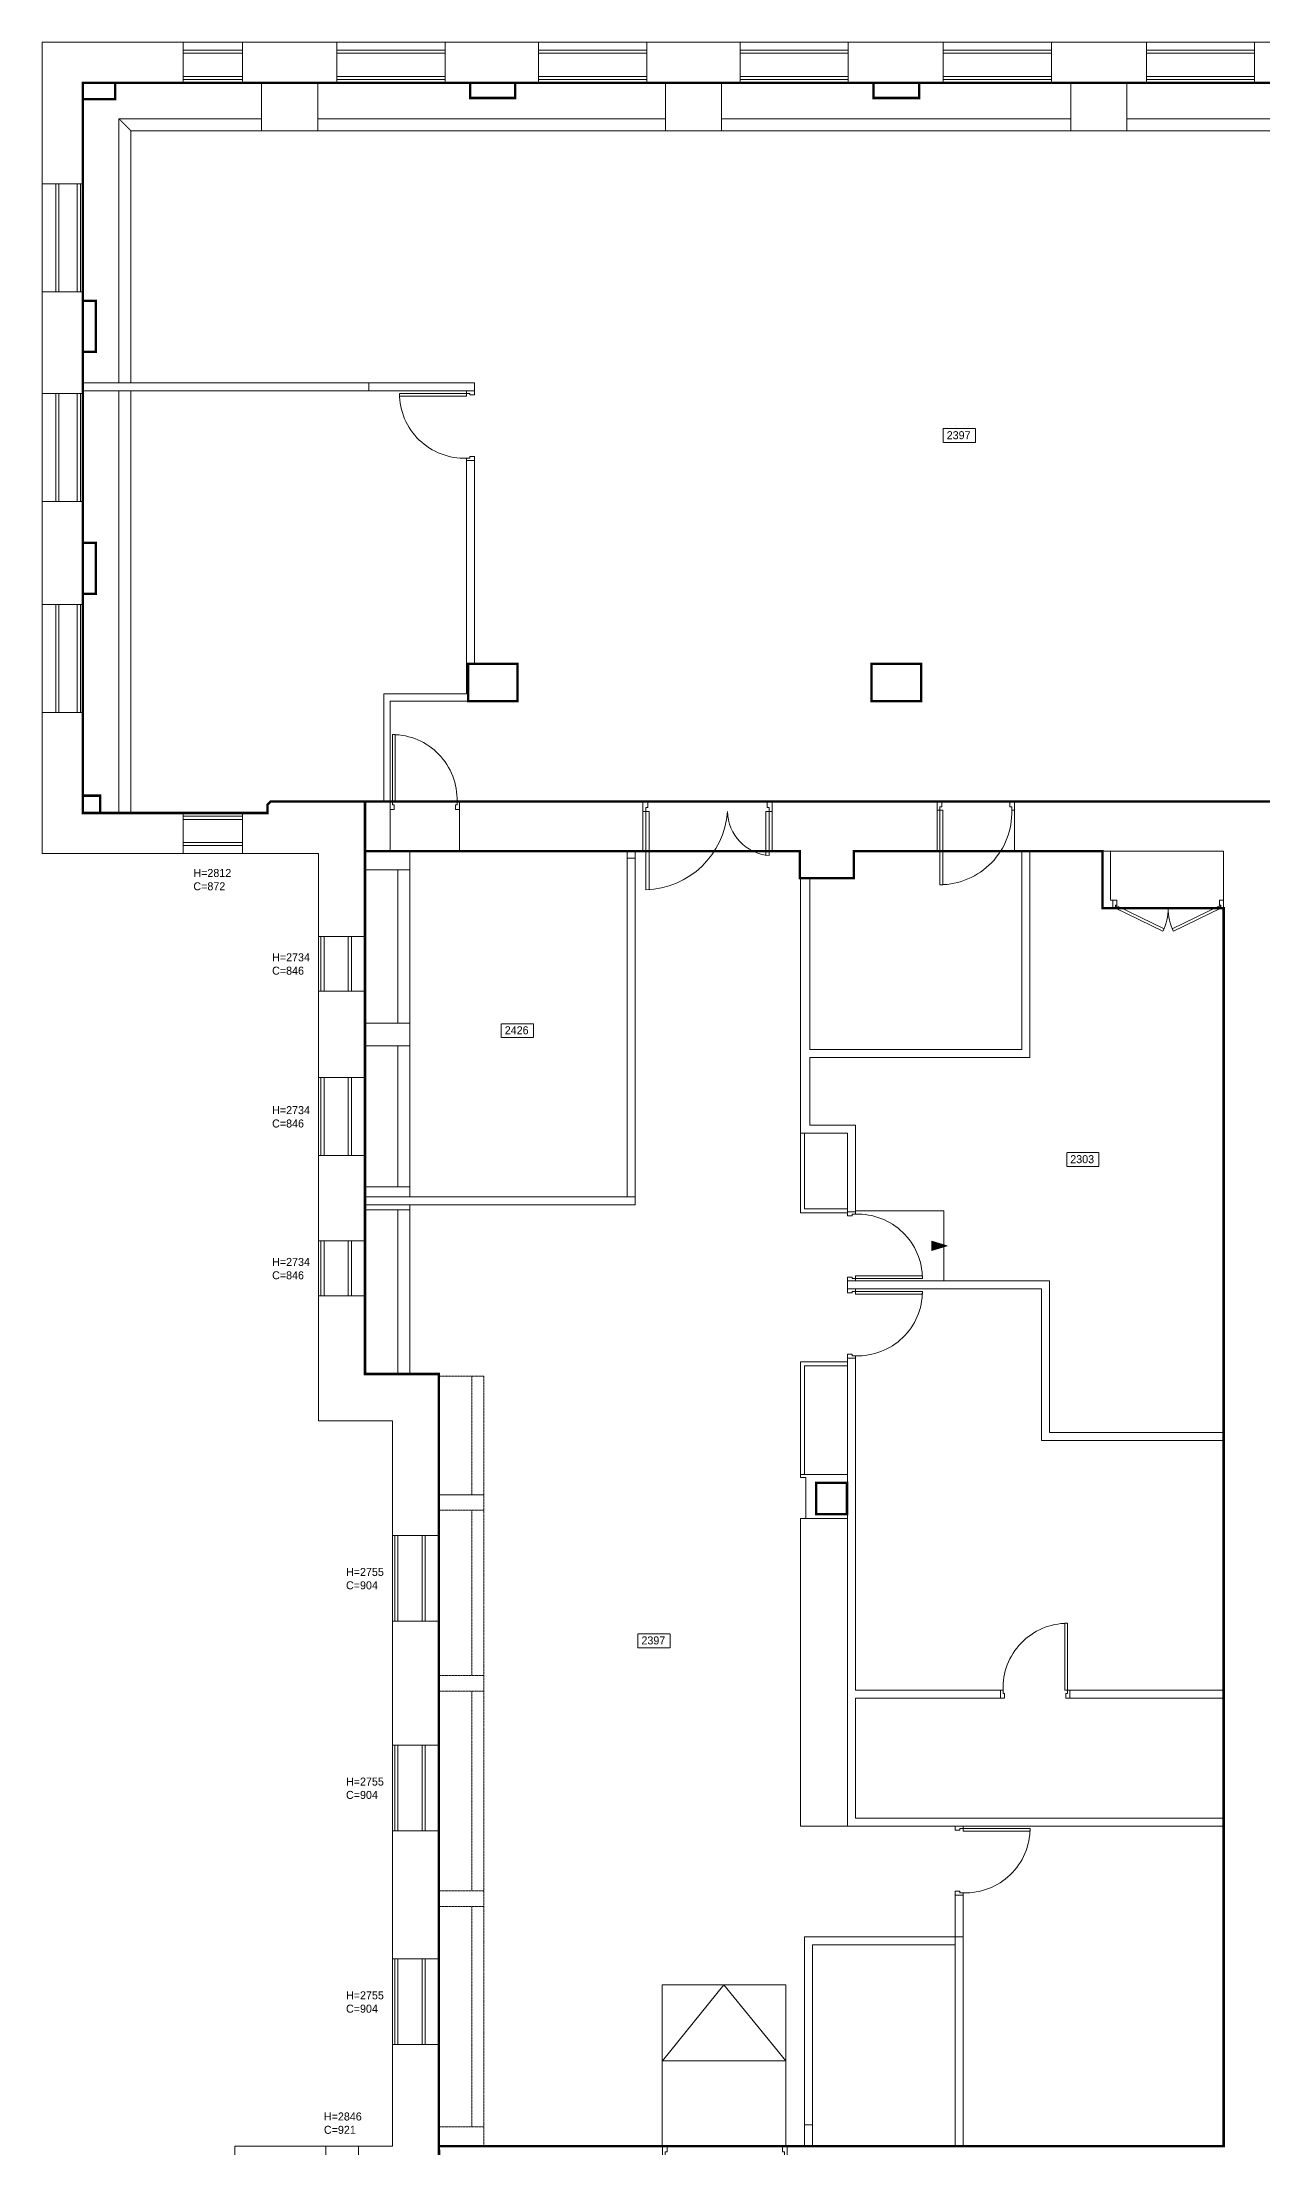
# Model space of a CAD drawing. Header units: millimetres. Extents: x 62976 to 1097852, y -110926 to 167100.
# Drawn here: x 851279 to 866524, y 4663 to 30974 of the extents above; entities that cross this region are included whole.
import ezdxf

# ---------------------------------------------------------------- set-up
doc = ezdxf.new("R2010")
doc.units = ezdxf.units.MM
doc.linetypes.add('HIDDENX2', pattern=[0.75, 0.5, -0.25])
for name, color, linetype, lineweight in [('BLOCKS', 8, 'Continuous', 15), ('Ceiling', 45, 'HIDDENX2', 15), ('Ceiling tag', 1, 'Continuous', 15), ('GIA', 84, 'Continuous', 15), ('NIA', 30, 'Continuous', 15), ('Partitions', 155, 'Continuous', 15), ('Stairs', 8, 'Continuous', 15), ('WALLS', 7, 'Continuous', 15)]:
    doc.layers.add(name, color=color, linetype=linetype, lineweight=lineweight)
doc.layers.add('Whatch', color=7, linetype='Continuous', lineweight=15, true_color=0xa8a8a8)
doc.styles.add('Century Gothic', font='GOTHIC.TTF')

# ---------------------------------------------------------------- blocks, each defined once
blk = doc.blocks.new('DOOR 840')
at = {"layer": 'BLOCKS'}
for p, q in [((-582.4187511832861, 248.9176319544786), (-582.4187520472042, -591.0823680455214)), ((-582.4187520472042, -591.0823680455214), (-582.4187520472042, 248.9176319544786)), ((-548.0906270470587, 248.9176319544786), (-582.4187520472042, 248.9176319544786)), ((-548.0906270470587, -591.0823680455214), (-548.0906261840428, 248.0489337685867)), ((-612.4187520472042, -691.0823680459289), (-612.4187520472042, -591.0823680455214)), ((-582.4187520472042, -591.0823680455214), (-612.4187520472187, -591.0823680455214)), ((-562.4187520472187, -691.0823680459289), (-612.4187520472042, -691.0823680459289)), ((-548.0906270470587, -591.0823680455214), (-582.4187520472042, -591.0823680455214)), ((-582.4187520472042, -632.1526800456923), (-582.4187520472042, -591.0823680455214)), ((-562.4187520472042, -632.1526800456923), (-582.4187520472042, -632.1526800456923)), ((-562.4187520472187, -691.0823680459289), (-562.4187520472042, -632.1526800456923)), ((207.5812479527958, -632.1526800456923), (227.5812479527958, -632.1526800456923)), ((207.5812479528104, -691.0823680459289), (207.5812479527958, -632.1526800456923)), ((207.5812479528104, -691.0823680459289), (257.5812479527958, -691.0823680459289)), ((227.5812479527958, -632.1526800456923), (227.5812479527958, -591.0823680455214)), ((227.5812479527958, -591.0823680455214), (257.5812479528104, -591.0823680455214)), ((257.5812479527958, -691.0823680459289), (257.5812479527958, -591.0823680455214))]:
    blk.add_line(p, q, dxfattribs=at)
blk.add_arc((-585.838337772424, -564.9155399948359), 813.8403561704343, 358.1574921517262, 89.75925449668321, dxfattribs=at)
blk = doc.blocks.new('DOOR 1210')
at = {"layer": 'BLOCKS'}
for p, q in [((522.7122534285736, -547.0140011431067), (522.7122534285736, 233.0797488568787)), ((557.0403784285736, 233.0797488568787), (557.0403784285736, -547.0140011431067)), ((-673.0533715714264, -107.3427477137448), (-673.0533715714264, -547.0140011431067)), ((-638.7252465714264, -547.0140011431067), (-638.7252465714264, -111.3548455181008)), ((-703.0533715714264, -647.0140011435142), (-703.0533715714264, -547.0140011431067)), ((-673.0533715714264, -547.0140011431067), (-703.053371571441, -547.0140011431067)), ((-638.7252465712809, -547.0140011431067), (-673.0533715714264, -547.0140011431067)), ((-673.0533715714264, -588.0843131432775), (-673.0533715714264, -547.0140011431067)), ((-653.0533715714264, -588.0843131432775), (-673.0533715714264, -588.0843131432775)), ((-653.053371571441, -647.0140011435142), (-653.0533715714264, -588.0843131432775)), ((522.7122534284281, -547.0140011431067), (557.0403784285736, -547.0140011431067)), ((537.0403784285736, -588.0843131432775), (557.0403784285736, -588.0843131432775)), ((537.0403784285882, -647.0140011435142), (537.0403784285736, -588.0843131432775)), ((557.0403784285736, -588.0843131431175), (557.0403784285736, -547.0140011431067)), ((557.0403784285736, -588.0843131432775), (557.0403784285736, -547.0140011431067)), ((557.0403784285736, -547.0140011431067), (587.0403784285882, -547.0140011431067)), ((587.0403784285736, -647.0140011435142), (587.0403784285736, -547.0140011431067)), ((-653.053371571441, -647.0140011435142), (-703.0533715714264, -647.0140011435142)), ((537.0403784285882, -647.0140011435142), (587.0403784285736, -647.0140011435142))]:
    blk.add_line(p, q, dxfattribs=at)
for centre, radius, start, end in [((580.238470728058, -604.540642257678), 837.9415678042067, 91.58641440372215, 176.063414811134), ((-708.4196874655463, -558.8067900270689), 452.8471681885594, 1.492232857577767, 85.5207711111166)]:
    blk.add_arc(centre, radius, start, end, dxfattribs=at)
blk = doc.blocks.new('81')
at = {"layer": 'BLOCKS'}
for p, q in [((1210617.492228983, -229222.8931866395), (1210667.492228983, -229222.8931866395)), ((1210617.492228983, -229322.8931866395), (1210617.492228983, -229222.8931866395)), ((1210652.492228983, -229322.8931866395), (1210617.492228983, -229322.8931866395)), ((1210652.492228983, -229282.8931866395), (1210667.492228983, -229282.8931866395)), ((1210652.492228983, -229322.8931866395), (1210652.492228983, -229282.8931866395)), ((1210652.492228983, -229322.8931866395), (1210667.770112187, -229291.4037235638)), ((1211244.044285334, -229609.8991354043), (1210652.492228983, -229322.8931866395)), ((1210667.492228983, -229282.8931866395), (1210667.492228983, -229222.8931866395)), ((1210667.770112187, -229291.4037235638), (1211259.322168538, -229578.4096723283)), ((1211952.214345778, -229291.4037235638), (1211360.662289427, -229578.4096723283)), ((1211375.940172631, -229609.8991354043), (1211967.492228983, -229322.8931866395)), ((1211967.492228983, -229322.8931866395), (1211952.214345778, -229291.4037235638)), ((1212002.492228983, -229222.8931866395), (1211952.492228983, -229222.8931866395)), ((1211952.492228983, -229282.8931866395), (1211952.492228983, -229222.8931866395)), ((1211967.492228983, -229282.8931866395), (1211952.492228983, -229282.8931866395)), ((1211967.492228983, -229322.8931866395), (1211967.492228983, -229282.8931866395)), ((1211967.492228983, -229322.8931866395), (1212002.492228983, -229322.8931866395)), ((1212002.492228983, -229322.8931866395), (1212002.492228983, -229222.8931866395)), ((1211259.322168538, -229578.4096723283), (1211244.044285334, -229609.8991354043)), ((1211360.662289427, -229578.4096723283), (1211375.940172631, -229609.8991354043))]:
    blk.add_line(p, q, dxfattribs=at)
for centre, start, end in [((1210652.492228983, -229322.8931866395), 334.1185230764976, 0), ((1211967.492228983, -229322.8931866395), 180, 205.8814769235024)]:
    blk.add_arc(centre, 657.5000000000001, start, end, dxfattribs=at)

msp = doc.modelspace()

# ---------------------------------------------------------------- hatches: boundary and pattern name
at = {"layer": 'Stairs'}
msp.add_hatch(color=256, dxfattribs=at).paths.add_polyline_path([(862389.5897867973, 15876.10395623773), (862389.5897867973, 15991.94354084885), (862582.0859543975, 15932.95894992986)])

# ---------------------------------------------------------------- linework, layer by layer
at = {"layer": 'BLOCKS'}
for p, q in [((853041.1117584868, 30874.08367219073), (853780.1117584868, 30874.08367219073)), ((853041.1117584868, 30834.08367219073), (853780.1117584868, 30834.08367219073)), ((854960.0030170584, 30874.08367219073), (856310.0030170584, 30874.08367219078)), ((854960.0030170584, 30834.08367219073), (856310.0030170584, 30834.08367219073)), ((857479.3106901783, 30874.08367219073), (858829.3106901783, 30874.08367219078)), ((857479.3106901783, 30834.08367219073), (858829.3106901783, 30834.08367219073)), ((859997.0022909902, 30874.08367219073), (861347.0022909902, 30874.08367219078)), ((859997.0022909902, 30834.08367219073), (861347.0022909902, 30834.08367219073)), ((862533.03841253, 30874.08367219073), (863883.03841253, 30874.08367219078)), ((862533.03841253, 30834.08367219073), (863883.03841253, 30834.08367219073)), ((865069.1926463896, 30874.08367219073), (866419.1926463896, 30874.08367219078)), ((865069.1926463896, 30834.08367219073), (866419.1926463896, 30834.08367219073)), ((853041.1117584868, 30545.95894992986), (853780.1117584868, 30545.95894992986)), ((854960.0030170584, 30545.95894992986), (856310.0030170584, 30545.95894992986)), ((857479.3106901783, 30545.95894992986), (858829.3106901783, 30545.95894992986)), ((859997.0022909902, 30545.95894992986), (861347.0022909902, 30545.95894992986)), ((862533.03841253, 30545.95894992986), (863883.03841253, 30545.95894992986)), ((865069.1926463896, 30545.95894992986), (866419.1926463896, 30545.95894992986)), ((853041.1117584868, 30505.95894992986), (853780.1117584868, 30505.9589499298)), ((853041.1117584868, 30465.95894992986), (853780.1117584868, 30465.95894992986)), ((854960.0030170584, 30505.95894992986), (856310.0030170584, 30505.95894992986)), ((854960.0030170584, 30465.95894992986), (856310.0030170584, 30465.95894992986)), ((857479.3106901783, 30505.95894992986), (858829.3106901783, 30505.95894992986)), ((857479.3106901783, 30465.95894992986), (858829.3106901783, 30465.95894992986)), ((859997.0022909902, 30505.95894992986), (861347.0022909902, 30505.95894992986)), ((859997.0022909902, 30465.95894992986), (861347.0022909902, 30465.95894992986)), ((862533.03841253, 30505.95894992986), (863883.03841253, 30505.95894992986)), ((862533.03841253, 30465.95894992986), (863883.03841253, 30465.95894992986)), ((865069.1926463896, 30505.95894992986), (866419.1926463896, 30505.95894992986)), ((865069.1926463896, 30465.95894992986), (866419.1926463896, 30465.95894992986)), ((851448.6459126007, 29203.45894992986), (851448.6459126007, 27853.45894992992)), ((851488.6459126007, 29203.45894992986), (851488.6459126007, 27853.45894992992)), ((851716.7706348614, 29203.45894992986), (851716.7706348614, 27853.45894992992)), ((851756.7706348614, 29203.45894992986), (851756.7706348617, 27853.45894992992)), ((851786.7706348614, 27853.45894992986), (851786.7706348614, 29203.45894992986)), ((851448.6459126007, 26582.88579701207), (851448.6459126007, 25232.88579701213)), ((851488.6459126007, 26582.88579701207), (851488.6459126007, 25232.88579701213)), ((851716.7706348614, 26582.88579701207), (851716.7706348614, 25232.88579701213)), ((851756.7706348614, 26582.88579701207), (851756.7706348617, 25232.88579701213)), ((851786.7706348614, 25232.88579701207), (851786.7706348614, 26582.88579701207)), ((851448.6459126007, 23945.88579701207), (851448.6459126007, 22595.88579701213)), ((851488.6459126007, 23945.88579701207), (851488.6459126007, 22595.88579701213)), ((851716.7706348614, 23945.88579701207), (851716.7706348614, 22595.88579701213)), ((851756.7706348614, 23945.88579701207), (851756.7706348617, 22595.88579701213)), ((851786.7706348614, 22595.88579701207), (851786.7706348614, 23945.88579701207)), ((853041.1117584868, 21342.38925654889), (853780.1117584871, 21342.38925654889)), ((853041.1117584868, 21302.38925654889), (853780.1117584868, 21302.38925654895)), ((853041.1117584868, 21262.38925654889), (853780.1117584868, 21262.38925654889)), ((853041.1117584868, 20974.26453428803), (853780.1117584868, 20974.26453428803)), ((853041.1117584868, 20934.26453428803), (853780.1117584868, 20934.26453428803)), ((854759.645912597, 19800.95894992986), (854759.645912597, 19115.95894992986)), ((854799.645912597, 19800.95894992986), (854799.645912597, 19115.95894992986)), ((855101.2706348614, 19800.95894992986), (855101.2706348614, 19115.95894992986)), ((855141.2706348614, 19800.95894992986), (855141.2706348614, 19115.95894992986)), ((855311.2706348614, 19115.95894992986), (855311.2706348614, 19800.95894992986)), ((854759.645912597, 18035.71987423743), (854759.645912597, 17061.71987423743)), ((854799.645912597, 18035.71987423743), (854799.645912597, 17061.71987423743)), ((855101.2706348614, 18035.71987423743), (855101.2706348614, 17061.71987423743)), ((855141.2706348614, 18035.71987423743), (855141.2706348614, 17061.71987423743)), ((855311.2706348614, 17061.71987423743), (855311.2706348614, 18035.71987423743)), ((854759.645912597, 15994.71987423743), (854759.645912597, 15309.71987423743)), ((854799.645912597, 15994.71987423743), (854799.645912597, 15309.71987423743)), ((855101.2706348614, 15994.71987423743), (855101.2706348614, 15309.71987423743)), ((855141.2706348614, 15994.71987423743), (855141.2706348614, 15309.71987423743)), ((855311.2706348614, 15309.71987423743), (855311.2706348614, 15994.71987423743)), ((855682.645912597, 12313.71987423743), (855682.645912597, 11243.71987423743)), ((855722.645912597, 12313.71987423743), (855722.645912597, 11243.71987423743)), ((856024.2706348614, 12313.71987423743), (856024.2706348614, 11243.71987423743)), ((856064.2706348614, 12313.71987423743), (856064.2706348614, 11243.71987423743)), ((856234.2706348614, 11243.71987423743), (856234.2706348614, 12313.71987423743)), ((855682.645912597, 9694.719874237431), (855682.645912597, 8624.719874237431)), ((855722.645912597, 9694.719874237431), (855722.645912597, 8624.719874237431)), ((856024.2706348614, 9694.719874237431), (856024.2706348614, 8624.719874237431)), ((856064.2706348614, 9694.719874237431), (856064.2706348614, 8624.719874237431)), ((856234.2706348614, 8624.719874237431), (856234.2706348614, 9694.719874237431)), ((855682.6459125972, 7023.719874237431), (855682.6459125972, 5953.719874237431)), ((855722.6459125972, 7023.719874237431), (855722.6459125972, 5953.719874237431)), ((856024.2706348617, 7023.719874237431), (856024.2706348617, 5953.719874237431)), ((856064.2706348617, 7023.719874237431), (856064.2706348617, 5953.719874237431)), ((856234.2706348617, 5953.719874237431), (856234.2706348617, 7023.719874237431))]:
    msp.add_line(p, q, dxfattribs=at)
at = {"layer": 'BLOCKS', "ltscale": 2}
for p, q in [((855359.7706348614, 26714.95894992992), (856679.7706348614, 26714.95894992986)), ((855359.7706348612, 26614.9589499298), (856579.7706348614, 26614.95894992969)), ((856679.7706348614, 26714.95894992986), (856679.7706348614, 26614.95894992986)), ((856579.7706348614, 25744.9589499298), (856579.7706348612, 23207.38925654878)), ((856679.7706348612, 25744.9589499298), (856679.7706348612, 23207.38925654883)), ((858586.2706348617, 16546.38925654883), (858586.2706348617, 20778.95894992986)), ((858686.2706348614, 16546.38925654883), (858686.2706348614, 20778.95894992986)), ((860750.2706348617, 17341.95894992986), (860750.2706348617, 16346.95894992986)), ((860800.2706348617, 17341.95894992986), (860800.2706348617, 16396.95894992986)), ((860750.2706348617, 16346.95894992986), (861337.2706348614, 16346.95894992986)), ((860800.2706348617, 16396.95894992986), (861337.2706348614, 16396.95894992986)), ((860750.2706348617, 14485.95894992986), (860750.2706348619, 13075.95894992986)), ((860750.2706348617, 14485.95894992986), (861337.2706348607, 14485.95894992986)), ((860800.2706348617, 14435.95894992986), (860800.2706348617, 13075.95894992986)), ((860800.2706348617, 14435.95894992986), (861337.2706348607, 14435.95894992986)), ((862681.8453475051, 7819.958949929802), (862681.2706348617, 7300.958949929802)), ((862781.2706348617, 7819.958949929802), (862781.2706348617, 7300.958949929802)), ((862681.2706348617, 7300.958949929802), (860799.2706348617, 7300.958949929802)), ((860799.2706348617, 4951.958949929802), (860799.2706348617, 7300.958949929802)), ((862681.2706348617, 7200.958949929802), (860899.2706348617, 7200.958949929802)), ((860899.2706348617, 4951.958949929802), (860899.2706348617, 7200.958949929802))]:
    msp.add_line(p, q, dxfattribs=at)
at = {"layer": 'Ceiling'}
for p, q in [((854020.0573877725, 30465.95894992986), (854020.0573877725, 29865.95894992986)), ((854720.0573877725, 30465.95894992986), (854720.0573877727, 29865.95894992986)), ((859063.1564905844, 30465.95894992986), (859063.1564905844, 29865.95894992986)), ((859763.1564905844, 30465.95894992986), (859763.1564905846, 29865.95894992986)), ((864126.1155294599, 30465.95894992986), (864126.1155294599, 29865.95894992986)), ((864826.1155294599, 30465.95894992986), (864826.1155294601, 29865.95894992986)), ((852236.7706348614, 30015.95894992992), (852236.7706348617, 26714.95894992986)), ((852236.7706348614, 30015.95894992992), (854020.0573877725, 30015.95894992992)), ((852386.7706348614, 29865.95894992992), (852236.7706348614, 30015.95894992992)), ((854720.057387773, 30015.95894992992), (859063.1564905844, 30015.95894992986)), ((859763.1564905846, 30015.95894992986), (864126.1155294599, 30015.9589499298)), ((864826.1155294601, 30015.9589499298), (869176.4046049658, 30015.95894992969)), ((852386.7706348614, 29865.95894992992), (852386.7706348617, 26714.95894992986)), ((852386.7706348614, 29865.95894992992), (871914.7257526156, 29865.95894992986)), ((852236.7706348614, 26614.95894992986), (852236.7706348612, 21342.38925654889)), ((852386.7706348617, 26614.95894992986), (852386.7706348614, 21342.38925654895)), ((855625.2706348614, 20863.95894992986), (856490.2706348614, 20863.95894992986)), ((855871.2706348614, 16546.38925654889), (855871.2706348614, 20863.95894992986)), ((855871.2706348612, 20633.38925654889), (855311.2706348614, 20633.38925654883)), ((855721.2706348614, 18718.12425877416), (855721.2706348614, 20633.38925654889)), ((855871.2706348612, 18718.12425877416), (855311.2706348614, 18718.12425877416)), ((855871.2706348612, 18433.55456539313), (855311.2706348614, 18433.55456539313)), ((855721.2706348614, 16670.50472092791), (855721.2706348614, 18433.55456539313)), ((855871.2706348612, 16670.50472092791), (855311.2706348614, 16670.50472092791)), ((855871.2706348612, 16385.93502754689), (855311.2706348614, 16385.93502754689)), ((855721.2706348614, 14332.38925654883), (855721.2706348614, 16385.93502754689)), ((855871.2706348614, 14332.38925654883), (855871.2706348617, 16446.38925654883)), ((856794.2706348612, 12824.38925654883), (856234.2706348614, 12824.38925654883))]:
    msp.add_line(p, q, dxfattribs=at)
at = {"layer": 'Ceiling', "ltscale": 2}
for p, q in [((856234.2706348614, 14307.38925654883), (856794.2706348603, 14307.38925654883)), ((856644.2706348607, 14307.38925654883), (856644.2706348612, 12824.38925654883)), ((856794.2706348603, 14307.38925654883), (856794.2706348628, 4685.958949929802)), ((856234.2706348612, 12629.9589499298), (856794.2706348605, 12629.9589499298)), ((856644.2706348612, 12629.9589499298), (856644.2706348612, 10567.38925654883)), ((856234.2706348614, 10567.38925654883), (856794.2706348603, 10567.38925654883)), ((856234.2706348612, 10367.9589499298), (856794.2706348621, 10367.9589499298)), ((856644.2706348614, 10367.9589499298), (856644.2706348614, 7873.389256548835)), ((856234.2706348614, 7873.389256548835), (856794.2706348603, 7873.389256548835)), ((856234.2706348612, 7678.958949929802), (856794.2706348621, 7678.958949929802)), ((856644.2706348619, 7678.95894992986), (856644.2706348621, 4926.389256548951)), ((856234.2706348612, 4926.389256548835), (856794.2706348628, 4926.38925654901))]:
    msp.add_line(p, q, dxfattribs=at)
at = {"layer": 'Ceiling'}
for points in [[(862531.6100558867, 26144.84265294607), (862933.2875731629, 26144.84265294607), (862933.2875731629, 25970.2311072619), (862531.6100558867, 25970.2311072619)], [(857012.1933786804, 18709.90751428652), (857413.8708959566, 18709.90751428652), (857413.8708959566, 18535.29596860235), (857012.1933786804, 18535.29596860235)], [(864074.4805420861, 17099.08238501934), (864476.1580593623, 17099.08238501934), (864476.1580593623, 16924.47083933518), (864074.4805420861, 16924.47083933518)], [(858718.7827314339, 11086.42458550789), (859120.4602487101, 11086.42458550789), (859120.4602487101, 10911.81303982373), (858718.7827314339, 10911.81303982373)]]:
    msp.add_lwpolyline(points, close=True, dxfattribs=at)
at = {"layer": 'GIA', "ltscale": 2, "const_width": 30}
msp.add_lwpolyline([(856238.4531527525, 4085.958949929802), (856234.2706348612, 4685.958949931606), (856234.2706348614, 14332.38925654883), (855311.2706348614, 14332.38925654883), (855311.2706348612, 21486.38925654889), (854134.5644432025, 21486.38925654883), (854092.7706348614, 21446.7951223494), (854092.7706348614, 21342.38925654889), (851786.7706348614, 21342.38925654889), (851786.7706348614, 30465.95894992986), (877152.1286558972, 30465.95894992986), (877152.1286558972, 22181.92695466965), (876312.5909577757, 21342.38925654889), (874715.5435586134, 21342.38925654889), (874715.5435586134, 19160.38925654895), (878319.0534077899, 19160.38925654895), (878319.0534077892, 14051.38925654959), (879165.0534077899, 13456.88105643762), (879165.0534077899, 10329.88105643762), (878319.0534077897, 9735.372856325877), (878319.0534077897, 4467.776014068397)], dxfattribs=at)
at = {"layer": 'NIA', "ltscale": 2, "const_width": 30}
msp.add_lwpolyline([(867225.6608733477, 21486.38925654883), (854134.5644432025, 21486.38925654883), (854092.7706348614, 21446.7951223494), (854092.7706348614, 21342.38925654889), (852001.7706348614, 21342.38925654889), (852001.7706348614, 21558.38925654889), (851786.7706348614, 21558.38925654889), (851786.7706348614, 24080.38925654889), (851949.5465199144, 24080.38925654889), (851949.5465199144, 24717.38925654889), (851786.7706348614, 24717.38925654889), (851786.7706348614, 27102.95894992986), (851949.5465199144, 27102.95894992986), (851949.5465199144, 27739.95894992986), (851786.7706348614, 27739.95894992986), (851786.7706348614, 30259.95894992986), (852189.7706348614, 30259.95894992986), (852189.7706348614, 30465.95894992986), (856623.6707977855, 30465.95894992986), (856623.6707977855, 30275.95894992986), (857187.6707977855, 30275.95894992986), (857187.6707977855, 30465.95894992986), (861662.2706348612, 30465.95894992986), (861662.2706348612, 30275.95894992986), (862231.2706348612, 30275.95894992986), (862231.2706348612, 30465.95894992986), (866734.1926463896, 30465.95894992986)], dxfattribs=at)
for points in [[(856597.7706348614, 22738.38925654883), (856597.7706348614, 23207.38925654883), (857215.7706348614, 23207.38925654883), (857215.7706348614, 22738.38925654883)], [(861637.7706348614, 22738.38925654883), (861637.7706348614, 23207.38925654883), (862255.7706348614, 23207.38925654883), (862255.7706348614, 22738.38925654883)], [(855311.2706348614, 20863.95894992986), (860739.7706348614, 20863.95894992986), (860739.7706348614, 20527.95894992986), (861415.7706348614, 20527.95894992986), (861415.7706348614, 20863.95894992986), (864521.2706348614, 20863.95894992986), (864521.2706348614, 20151.95894992986), (866034.2706348614, 20151.95894992986), (866034.2706348614, 4685.958949929802), (856234.2706348612, 4685.958949931606), (856234.2706348612, 14332.38925654883), (855311.2706348614, 14332.38925654883)], [(860945.2706348614, 12579.9589499298), (860945.2706348614, 12971.9589499298), (861330.2706348614, 12971.9589499298), (861330.2706348614, 12579.9589499298)]]:
    msp.add_lwpolyline(points, close=True, dxfattribs=at)
at = {"layer": 'Partitions', "ltscale": 2}
for p, q in [((851786.7706348614, 30259.95894992986), (852189.7706348614, 30259.95894992986)), ((852189.7706348614, 30465.95894992986), (852189.7706348614, 30259.95894992986)), ((851786.7706348614, 26714.95894992986), (855359.7706348614, 26714.95894992992)), ((851786.7706348614, 26614.95894992986), (855359.7706348612, 26614.9589499298)), ((855359.7706348614, 26714.95894992986), (855359.7706348614, 26614.95894992986)), ((856597.7706348614, 23207.38925654883), (856579.7706348612, 23207.38925654883)), ((856579.7706348612, 23207.38925654878), (856579.770634861, 22831.38925654889)), ((855545.2706348614, 22831.38925654889), (856579.770634861, 22831.38925654889)), ((855545.2706348614, 21486.38925654889), (855545.2706348614, 22831.38925654889)), ((855625.2706348614, 21486.38925654889), (855625.2706348614, 22738.38925654883)), ((856597.7706348614, 22738.38925654883), (855625.2706348614, 22738.38925654883)), ((852001.7706348614, 21558.38925654889), (851786.7706348614, 21558.38925654889)), ((852001.7706348614, 21342.38925654889), (852001.7706348614, 21558.38925654889)), ((858586.2706348617, 20778.95894992986), (858586.2706348617, 20863.95894992986)), ((858686.2706348614, 20778.95894992986), (858686.2706348614, 20863.95894992986)), ((863514.2706348614, 18387.95894992986), (863514.2706348614, 20863.95894992986)), ((863614.2706348614, 18287.95894992986), (863614.2706348614, 20863.95894992986)), ((864521.2706348614, 20151.95894992986), (864521.2706348614, 20863.95894992986)), ((864621.2706348614, 20251.95894992986), (864621.2706348614, 20863.95894992986)), ((858586.2706348617, 20778.95894992986), (858686.2706348617, 20778.95894992986)), ((860750.2706348617, 20527.95894992986), (860750.2706348617, 17341.95894992986)), ((860866.6357659642, 18387.95894992986), (860866.6357659642, 20527.95894992986)), ((864649.2706348614, 20151.95894992986), (864521.2706348614, 20151.95894992986)), ((864649.2706348614, 20251.95894992986), (864621.2706348614, 20251.95894992986)), ((860866.6357659642, 18387.95894992986), (863514.2706348614, 18387.95894992986)), ((860866.6357659642, 17441.95894992986), (860866.6357659642, 18287.95894992986)), ((860866.6357659642, 18287.95894992986), (863614.2706348614, 18287.95894992986)), ((860866.6357659642, 17441.95894992986), (861437.2706348612, 17441.95894992986)), ((861437.2706348612, 17441.95894992986), (861437.270634861, 16359.95894992986)), ((860750.2706348617, 17341.95894992986), (861337.2706348612, 17341.95894992986)), ((861337.8453475046, 16359.95894992986), (861337.8453475046, 17341.95894992986)), ((858686.2706348612, 16546.38925654883), (855311.2706348614, 16546.38925654883)), ((858686.2706348614, 16446.38925654883), (855311.2706348614, 16446.38925654883)), ((858686.2706348614, 16546.38925654883), (858686.2706348614, 16446.38925654883)), ((863859.2706348614, 15494.95894992986), (861337.270634861, 15494.95894992992)), ((861337.2706348612, 15494.95894992986), (861337.270634861, 15394.95894992992)), ((863759.2706348614, 15394.95894992986), (861337.270634861, 15394.95894992992)), ((863759.2706348614, 13500.95894992986), (863759.2706348614, 15394.95894992986)), ((863859.2706348614, 13600.95894992986), (863859.2706348614, 15494.95894992986)), ((861337.270634861, 14529.95894992986), (861337.2706348614, 8684.958949929802)), ((861437.2706348612, 14529.95894992986), (861437.2706348614, 10382.95894992986)), ((866034.2706348614, 13500.95894992986), (863759.2706348614, 13500.95894992986)), ((866034.2706348614, 13600.95894992986), (863859.2706348614, 13600.95894992986)), ((861337.270634861, 13075.95894992986), (860750.2706348617, 13075.95894992986)), ((860750.2706348617, 13075.95894992986), (860750.2706348617, 13041.45894992986)), ((860815.2706348617, 13041.45894992986), (860750.2706348617, 13041.45894992986)), ((860815.2706348617, 13041.45894992986), (860815.2706348617, 12526.45894992986)), ((860750.2706348617, 12526.45894992986), (860750.2706348617, 8684.95894992986)), ((861337.270634861, 12526.45894992986), (860750.2706348617, 12526.45894992986)), ((863249.2706348614, 10382.95894992986), (861437.2706348617, 10382.95894992986)), ((863249.2706348614, 10282.95894992986), (861437.2706348617, 10282.95894992986)), ((861437.2706348614, 10282.95894992986), (861437.2706348614, 8784.95894992986)), ((866034.2706348617, 10382.95894992986), (864114.2706348614, 10382.95894992986)), ((866034.2706348617, 10282.95894992986), (864114.2706348614, 10282.95894992986)), ((866034.2706348614, 8684.958949929744), (860750.2706348617, 8684.958949929802)), ((866034.2706348617, 8784.95894992986), (861437.2706348614, 8784.95894992986)), ((862681.2706348617, 4685.958949929802), (862681.2706348619, 7300.958949929802)), ((862681.2706348617, 7300.958949929802), (862781.2706348617, 7300.958949929802)), ((862781.2706348617, 4685.958949929802), (862781.2706348619, 7300.958949929802)), ((860799.2706348617, 4951.958949929802), (860899.2706348617, 4951.958949929802)), ((860799.2706348617, 4951.958949929802), (860799.2706348617, 4685.958949929802)), ((860899.2706348617, 4951.958949929802), (860899.2706348617, 4685.958949929802))]:
    msp.add_line(p, q, dxfattribs=at)
at = {"layer": 'Stairs', "ltscale": 2}
for p, q in [((861437.2706348612, 16370.95894992986), (862539.2706348612, 16370.95894992986)), ((862539.2706348612, 16370.95894992986), (862539.2706348612, 15494.95894992986)), ((859020.2706348617, 4685.958949929802), (859020.2706348619, 6698.95894992986)), ((859020.2706348617, 6698.958949929802), (860565.2706348617, 6698.958949929802)), ((859792.7706348617, 6698.958949929802), (859025.2757452221, 5749.958949929802)), ((859792.7706348617, 6698.958949929802), (860565.2706348619, 5749.95894992986)), ((860565.2706348617, 4685.958949929802), (860565.2706348619, 6698.95894992986)), ((859025.2757452221, 5749.958949929802), (860565.2706348619, 5749.95894992986))]:
    msp.add_line(p, q, dxfattribs=at)
at = {"layer": 'Stairs'}
for p, q in [((862389.5897867973, 15876.10395623773), (862389.5897867973, 15991.94354084885)), ((862389.5897867973, 15991.94354084885), (862582.0859543975, 15932.95894992986)), ((862389.5897867973, 15876.10395623773), (862582.0859543975, 15932.95894992986))]:
    msp.add_line(p, q, dxfattribs=at)
at = {"layer": 'WALLS'}
for p, q in [((853041.1117584868, 30465.95894992986), (853041.1117584868, 30974.08367219078)), ((853780.1117584868, 30465.95894992986), (853780.1117584868, 30974.08367219078)), ((854960.0030170584, 30465.95894992986), (854960.0030170584, 30974.08367219078)), ((856310.0030170584, 30974.08367219078), (856310.0030170584, 30465.95894992986)), ((857479.3106901783, 30465.95894992986), (857479.3106901783, 30974.08367219078)), ((858829.3106901783, 30974.08367219078), (858829.3106901783, 30465.9589499298)), ((859997.0022909902, 30465.95894992986), (859997.0022909902, 30974.08367219078)), ((861347.0022909902, 30974.08367219078), (861347.0022909902, 30465.95894992986)), ((862533.03841253, 30465.95894992986), (862533.03841253, 30974.08367219078)), ((863883.03841253, 30974.08367219078), (863883.03841253, 30465.9589499298)), ((865069.1926463896, 30465.95894992986), (865069.1926463896, 30974.08367219078)), ((866419.1926463896, 30974.08367219078), (866419.1926463896, 30465.95894992986)), ((851786.7706348614, 30465.95894992986), (851786.7706348614, 29203.45894992986)), ((851786.7706348614, 30465.95894992986), (853041.1117584868, 30465.95894992986)), ((853780.1117584868, 30465.95894992986), (854960.0030170584, 30465.95894992986)), ((856310.0030170584, 30465.95894992986), (856623.6707977855, 30465.95894992986)), ((856623.6707977855, 30465.95894992986), (856623.6707977855, 30275.95894992986)), ((856623.6707977855, 30275.95894992986), (857187.6707977855, 30275.95894992986)), ((857187.6707977855, 30465.95894992986), (857187.6707977855, 30275.95894992986)), ((857187.6707977855, 30465.95894992986), (857479.3106901783, 30465.95894992986)), ((858829.3106901783, 30465.9589499298), (859997.0022909902, 30465.95894992986)), ((861662.2706348612, 30465.95894992986), (861347.0022909902, 30465.95894992986)), ((861662.2706348612, 30465.95894992986), (861662.2706348612, 30275.95894992986)), ((862231.2706348612, 30275.95894992986), (861662.2706348612, 30275.95894992986)), ((862231.2706348612, 30465.95894992986), (862231.2706348612, 30275.95894992986)), ((862231.2706348612, 30465.95894992986), (862533.03841253, 30465.95894992986)), ((863883.03841253, 30465.9589499298), (865069.1926463896, 30465.95894992986)), ((866419.1926463896, 30465.95894992986), (866734.1926463896, 30465.95894992986)), ((851278.6459126004, 29203.45894992986), (851786.7706348614, 29203.45894992986)), ((851278.6459126004, 27853.45894992986), (851786.7706348614, 27853.45894992986)), ((851786.7706348614, 27739.95894992986), (851786.7706348614, 27853.45894992986)), ((851949.5465199144, 27739.95894992986), (851786.7706348614, 27739.95894992986)), ((851949.5465199144, 27739.95894992986), (851949.5465199144, 27102.95894992986)), ((851949.5465199144, 27102.95894992986), (851786.7706348614, 27102.95894992986)), ((851786.7706348614, 26582.88579701207), (851786.7706348614, 27102.95894992986)), ((851278.6459126004, 26582.88579701207), (851786.7706348614, 26582.88579701207)), ((851278.6459126004, 25232.88579701207), (851786.7706348614, 25232.88579701207)), ((851786.7706348614, 24717.38925654889), (851786.7706348614, 25232.88579701207)), ((851786.7706348614, 24717.38925654889), (851949.5465199144, 24717.38925654889)), ((851949.5465199144, 24080.38925654889), (851949.5465199144, 24717.38925654889)), ((851278.6459126004, 23945.88579701207), (851786.7706348614, 23945.88579701207)), ((851786.7706348614, 24080.38925654889), (851949.5465199144, 24080.38925654889)), ((851786.7706348614, 23945.88579701207), (851786.7706348614, 24080.38925654889)), ((856597.7706348614, 22738.38925654883), (856597.7706348614, 23207.38925654883)), ((856597.7706348614, 23207.38925654883), (857215.7706348614, 23207.38925654883)), ((857215.7706348614, 22738.38925654883), (857215.7706348614, 23207.38925654883)), ((861637.7706348614, 22738.38925654883), (861637.7706348614, 23207.38925654883)), ((861637.7706348614, 23207.38925654883), (862255.7706348614, 23207.38925654883)), ((862255.7706348614, 22738.38925654883), (862255.7706348614, 23207.38925654883)), ((857215.7706348614, 22738.38925654883), (856597.7706348614, 22738.38925654883)), ((862255.7706348614, 22738.38925654883), (861637.7706348614, 22738.38925654883)), ((851278.6459126004, 22595.88579701207), (851786.7706348614, 22595.88579701207)), ((851786.7706348614, 21342.38925654889), (851786.7706348614, 22595.88579701207)), ((853041.1117584868, 21342.38925654889), (851786.7706348614, 21342.38925654889)), ((853041.1117584868, 21342.38925654889), (853041.1117584868, 20834.26453428791)), ((853780.1117584871, 21342.38925654889), (853780.1117584868, 20834.26453428791)), ((853780.1117584871, 21342.38925654889), (854092.7706348614, 21342.38925654889)), ((854134.5644432025, 21486.38925654883), (854092.7706348614, 21446.7951223494)), ((854092.7706348614, 21446.7951223494), (854092.7706348614, 21342.38925654889)), ((855625.2706348614, 21486.38925654889), (854134.5644432025, 21486.38925654889)), ((858779.7706348614, 21486.38925654883), (856490.2706348614, 21486.38925654889)), ((862457.7706348614, 21486.38925654883), (860397.7706348614, 21486.38925654883)), ((862457.7706348614, 20863.95894992986), (862457.7706348614, 21486.38925654883)), ((867225.6608733477, 21486.38925654883), (863420.7706348614, 21486.38925654883)), ((863420.7706348614, 20863.95894992986), (863420.7706348614, 21486.38925654883)), ((855625.2706348614, 20863.95894992986), (855311.2706348614, 20863.95894992986)), ((855311.2706348614, 19800.95894992986), (855311.2706348614, 20863.95894992986)), ((858779.7706348614, 20863.95894992986), (856490.2706348614, 20863.95894992986)), ((860739.7706348614, 20863.95894992986), (860397.7706348614, 20863.95894992986)), ((862457.7706348614, 20863.95894992986), (861415.7706348614, 20863.95894992986)), ((861415.7706348614, 20527.95894992986), (861415.7706348614, 20863.95894992986)), ((866034.2706348614, 20863.95894992986), (863420.7706348614, 20863.95894992986)), ((866034.2706348614, 4685.958949929802), (866034.2706348614, 20863.95894992986)), ((861415.7706348614, 20527.95894992986), (860739.7706348614, 20527.95894992986)), ((854729.645912597, 19800.95894992986), (855311.2706348614, 19800.95894992986)), ((855311.2706348614, 19115.95894992986), (854729.645912597, 19115.95894992986)), ((855311.2706348614, 18035.71987423743), (855311.2706348614, 19115.95894992986)), ((854729.645912597, 18035.71987423743), (855311.2706348614, 18035.71987423743)), ((854729.645912597, 17061.71987423743), (855311.2706348614, 17061.71987423743)), ((855311.2706348614, 17061.71987423743), (855311.2706348614, 15994.71987423743)), ((854729.645912597, 15994.71987423743), (855311.2706348614, 15994.71987423743)), ((855311.2706348614, 15309.71987423743), (854729.645912597, 15309.71987423743)), ((855311.2706348614, 15309.71987423743), (855311.2706348614, 14332.38925654883)), ((856234.2706348614, 14332.38925654883), (855311.2706348614, 14332.38925654883)), ((856234.2706348614, 14332.38925654883), (856234.2706348614, 12313.71987423743)), ((861330.2706348614, 12971.9589499298), (860945.2706348614, 12971.9589499298)), ((860945.2706348614, 12971.9589499298), (860945.2706348614, 12579.9589499298)), ((861330.2706348614, 12971.9589499298), (861330.2706348614, 12579.9589499298)), ((861330.2706348614, 12579.9589499298), (860945.2706348614, 12579.9589499298)), ((855652.6459126039, 12313.71987423743), (856234.2706348614, 12313.71987423743)), ((856234.2706348614, 11243.71987423743), (855652.6459126039, 11243.71987423743)), ((856234.2706348612, 11243.71987423743), (856234.2706348614, 9694.719874237431)), ((855652.6459126039, 9694.719874237431), (856234.2706348614, 9694.719874237431)), ((856234.2706348614, 8624.719874237431), (855652.6459126039, 8624.719874237431)), ((856234.2706348614, 8624.719874237431), (856234.2706348614, 7023.719874237431)), ((855652.6459126039, 7023.719874237431), (856234.2706348614, 7023.719874237431)), ((856234.2706348617, 5953.719874237431), (855652.6459126039, 5953.719874237431)), ((856234.2706348612, 4685.958949929802), (856234.2706348614, 5953.719874237431)), ((854822.9040965827, 4685.95894992986), (854822.9040965824, 4085.958949929802)), ((855229.8438092112, 4685.95894992986), (855229.8438092112, 4085.958949929802)), ((859025.2757452221, 4085.958949929802), (859025.2757452221, 4685.958949929802)), ((860585.2757452221, 4085.958949929802), (860585.2757452221, 4685.958949929802))]:
    msp.add_line(p, q, dxfattribs=at)
at = {"layer": 'WALLS', "ltscale": 2}
for p, q in [((855625.2706348614, 20863.95894992986), (855625.2706348614, 21486.38925654889)), ((856490.2706348614, 20863.95894992986), (856490.2706348614, 21486.38925654889)), ((858779.7706348614, 20863.95894992986), (858779.7706348614, 21486.38925654883)), ((860397.7706348614, 20863.95894992986), (860397.7706348614, 21486.38925654883)), ((860739.7706348614, 20527.95894992986), (860739.7706348614, 20863.95894992986)), ((856234.2706348612, 4685.958949929802), (859025.2757452221, 4685.958949929802)), ((860585.2757452221, 4685.958949929802), (866034.2706348614, 4685.958949929802))]:
    msp.add_line(p, q, dxfattribs=at)
at = {"layer": 'Whatch'}
msp.add_line((853683.4729011969, 4685.958949929802), (855652.6459126042, 4685.958949929802), dxfattribs=at)
msp.add_lwpolyline([(874815.3049801169, 21082.38925654895), (877660.2533781582, 21082.38925654895), (877660.2533781582, 30974.08367219078), (851278.6459126004, 30974.08367219078), (851278.6459126004, 20834.26453428791), (854729.6459125967, 20834.26453428791), (854729.6459125967, 13746.83423109929), (855652.6459126042, 13746.83423109929), (855652.6459126042, 4685.958949929802), (853683.4729011969, 4685.958949929802), (853683.4729011969, 2769.836745812325)], dxfattribs=at)

# ---------------------------------------------------------------- block references
at = {"layer": 'BLOCKS', "xscale": -1, "rotation": 90}
msp.add_blockref('DOOR 840', (855988.6882668159, 26002.54019788263), dxfattribs=at)
at = {"layer": 'BLOCKS', "yscale": 0.9942528735632191, "zscale": 0.9942528735632191}
for p, xscale in [((856234.1697389083, 22074.07459949073), 0.9942528735632191), ((863505.3715308148, 10970.6442928717), -0.9942528735632191)]:
    msp.add_blockref('DOOR 840', p, dxfattribs=dict(at, xscale=xscale))
at = {"layer": 'BLOCKS'}
for name, p, xscale, yscale, zscale, rotation in [('DOOR 1210', (859516.0204867015, 20674.9221411937), 1.254172419640045, 1.254172419640045, 1.254172419640045, 180), ('DOOR 840', (863135.6548397136, 20721.43256640143), -1.106896551724138, 1.106896551724138, 1.106896551724138, 180), ('DOOR 840', (862024.9559778031, 16103.85805397679), -0.9942528735632191, 0.9942528735632191, 0.9942528735632191, 270), ('DOOR 840', (862024.9559778031, 14786.05984588293), 0.9942528735632191, 0.9942528735632191, 0.9942528735632191, 270), ('DOOR 840', (863368.9559778036, 8076.059845882875), 0.9942528735632191, 0.9942528735632191, 0.9942528735632191, 270), ('DOOR 1210', (859875.4180388746, 3903.580272578751), -1.209214446624518, 1.209214446624518, 1.209214446624518, 180)]:
    msp.add_blockref(name, p, dxfattribs=dict(at, xscale=xscale, yscale=yscale, zscale=zscale, rotation=rotation))
at = {"layer": 'WALLS'}
msp.add_blockref('81', (-345968.2215941211, 249474.8521365694), dxfattribs=at)

# ---------------------------------------------------------------- texts
at = {"layer": 'Ceiling', "char_height": 100, "width": 730.1439548841809, "attachment_point": 1, "style": 'Century Gothic'}
for s, insert in [('2397', (862576.0011153789, 26112.54508738779)), ('2426', (857056.5844381726, 18677.60994872823)), ('2303', (864118.8716015783, 17066.78481946106)), ('2397', (858763.1737909261, 11054.12701994961))]:
    msp.add_mtext(s, dxfattribs=dict(at, insert=insert))
at = {"layer": 'Ceiling tag', "char_height": 100, "width": 730.1439548841809, "style": 'Century Gothic'}
for s, insert, attachment_point in [('H=2812\\PC=872', (853167.8925298187, 20643.16148242005), 1), ('H=2734\\PC=846', (854150.981477939, 19589.14913308411), 1), ('H=2734\\PC=846', (854150.981477939, 17679.41005739168), 1), ('H=2734\\PC=846', (854150.981477939, 15782.91005739168), 1), ('H=2755\\PC=904', (855073.981477939, 11909.41005739168), 1), ('H=2755\\PC=904', (855073.981477939, 9290.41005739168), 1), ('H=2755\\PC=904', (855073.9814779393, 6619.41005739168), 1), ('H=2846\\PC=921', (854797.9755031378, 4837.676080992678), 7)]:
    msp.add_mtext(s, dxfattribs=dict(at, insert=insert, attachment_point=attachment_point))

doc.saveas('drawing.dxf')
